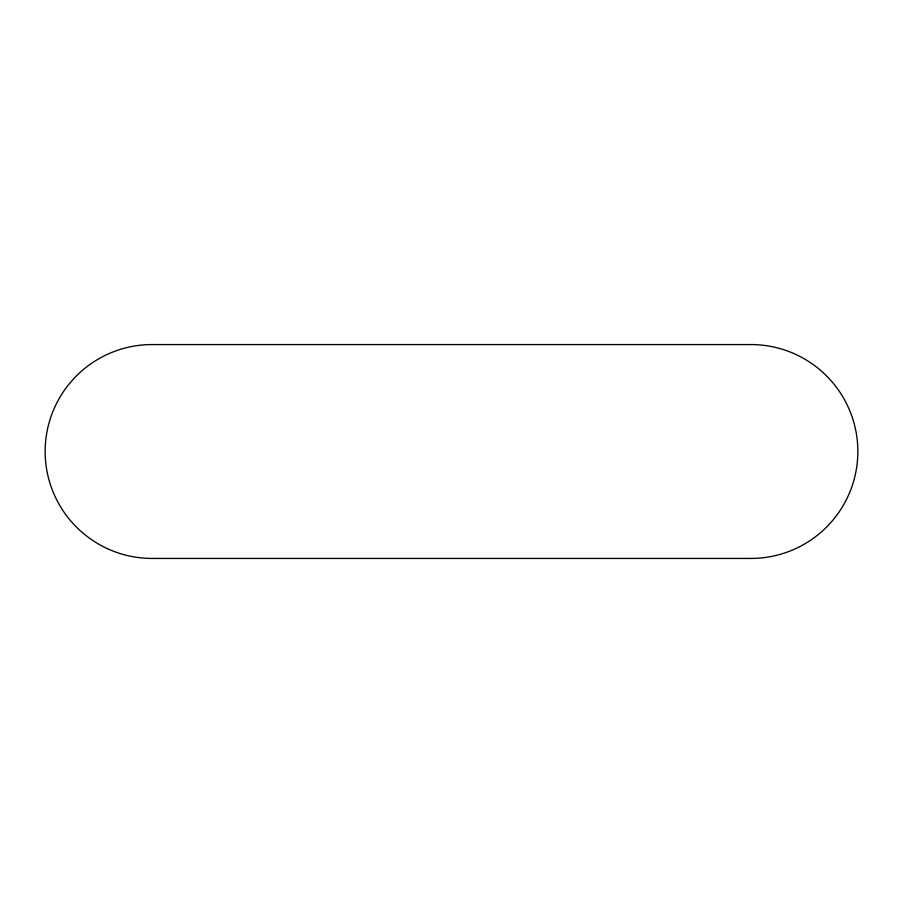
<?xml version="1.0" encoding="UTF-8"?>
<svg xmlns="http://www.w3.org/2000/svg" width="903" height="903" viewBox="0 0 903 903"><rect width="100%" height="100%" fill="white"/><g stroke="black" fill="none" stroke-linecap="round" stroke-linejoin="round"><path stroke-width="1.35" d="M750.912 344.562L152.088 344.562A106.938 106.938 0 0 0 45.15 451.5A106.938 106.938 0 0 0 152.088 558.438L750.912 558.438A106.938 106.938 0 0 0 857.85 451.5A106.938 106.938 0 0 0 750.912 344.562"/></g></svg>
